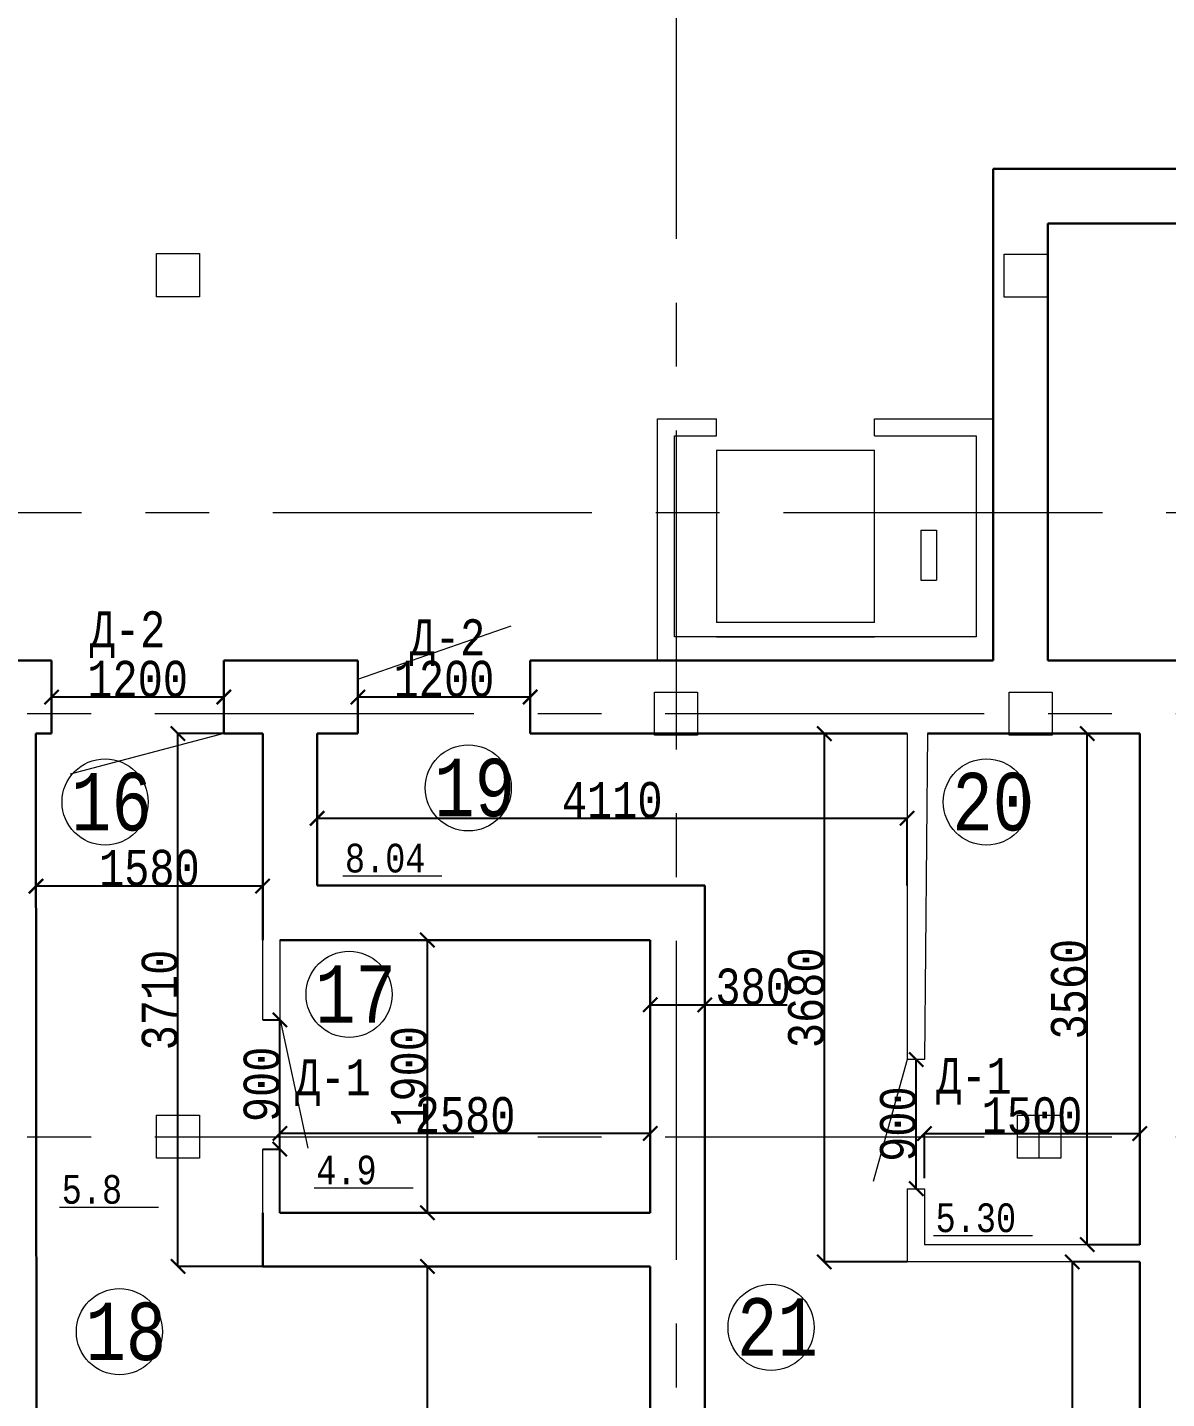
# Model space of a CAD drawing. Header units: millimetres. Extents: x -689206 to 4969298, y -1019800 to 703299.
# Drawn here: x 210079 to 218016, y -366186 to -356634 of the extents above; entities that cross this region are included whole.
import ezdxf

# ---------------------------------------------------------------- set-up
doc = ezdxf.new("R2010")
doc.units = ezdxf.units.MM
doc.linetypes.add('JIS_02_4.0', pattern=[5.5, 4, -1.5])
doc.linetypes.add('осеваяX2', pattern=[101.6, 63.5, -12.7, 12.7, -12.7])
for name, color, linetype, lineweight in [('ПЕРЕГОРОДКИ', 252, 'Continuous', 9), ('РАЗМЕРЫ', 7, 'Continuous', 9), ('сваи', 7, 'JIS_02_4.0', 30), ('стены', 7, 'Continuous', 20)]:
    doc.layers.add(name, color=color, linetype=linetype, lineweight=lineweight)
doc.layers.add('четотам', color=7, linetype='Continuous')
doc.styles.add('Аннотативный', font='isocteur.ttf', dxfattribs={"width": 0.7, "height": 250})
doc.dimstyles.new('Аннотативный', dxfattribs={"dimscale": 0, "dimtxt": 250, "dimasz": 100, "dimexe": 1.25, "dimexo": 0.625, "dimtad": 1, "dimdec": 0, "dimtxsty": 'Аннотативный', "dimblk": 'ARCHTICK', "dimcen": 2.5, "dimadec": 0, "dimazin": 0, "dimtfac": 1, "dimtdec": 0, "dimtmove": 0, "dimatfit": 3, "dimfxl": 1, "dimarcsym": 0})

# ---------------------------------------------------------------- blocks, each defined once
blk = doc.blocks.new('_ArchTick')
at = {"color": 0, "linetype": 'ByBlock', "const_width": 0.15}
blk.add_lwpolyline([(-0.5, -0.5), (0.5, 0.5)], dxfattribs=at)
blk = doc.blocks.new('*D1931')
at = {"layer": 'Defpoints', "color": 0, "lineweight": 20, "transparency": 16777216}
for p in [(217828.1, -364339.6), (216328.1, -364651.7), (217828.1, -364651.7)]:
    blk.add_point(p, dxfattribs=at)
at = {"layer": 'стены', "color": 0, "lineweight": -2, "transparency": 16777216}
for p, q in [((216328.1, -364651), (216328.1, -364338.4)), ((216328.1, -364339.6), (217828.1, -364339.6)), ((217828.1, -364651), (217828.1, -364338.4))]:
    blk.add_line(p, q, dxfattribs=at)
at = {"layer": 'стены', "color": 0, "lineweight": -2, "transparency": 16777216, "xscale": 100, "yscale": 100, "zscale": 100, "rotation": 180}
blk.add_blockref('_ArchTick', (216328.1, -364339.6), dxfattribs=at)
at = {"layer": 'стены', "color": 0, "lineweight": -2, "transparency": 16777216, "xscale": 100, "yscale": 100, "zscale": 100}
blk.add_blockref('_ArchTick', (217828.1, -364339.6), dxfattribs=at)
at = {"layer": 'стены', "color": 0, "lineweight": 5, "transparency": 16777216, "insert": (217078.1, -364214), "char_height": 250, "attachment_point": 5, "style": 'Аннотативный'}
blk.add_mtext('1500', dxfattribs=at)
blk = doc.blocks.new('*D1891')
at = {"layer": 'Defpoints', "color": 0, "lineweight": 20, "transparency": 16777216}
for p in [(217828.1, -365234), (217357.9, -368664), (217828.1, -368664)]:
    blk.add_point(p, dxfattribs=at)
at = {"layer": 'стены', "color": 0, "lineweight": -2, "transparency": 16777216}
for p, q in [((217827.5, -365234), (217356.6, -365234)), ((217357.9, -365234), (217357.9, -368664)), ((217827.5, -368664), (217356.6, -368664))]:
    blk.add_line(p, q, dxfattribs=at)
at = {"layer": 'стены', "color": 0, "lineweight": -2, "transparency": 16777216, "xscale": 100, "yscale": 100, "zscale": 100}
for p, rotation in [((217357.9, -365234), 90), ((217357.9, -368664), 270)]:
    blk.add_blockref('_ArchTick', p, dxfattribs=dict(at, rotation=rotation))
at = {"layer": 'стены', "color": 0, "lineweight": 5, "transparency": 16777216, "insert": (217232.3, -366949), "char_height": 250, "attachment_point": 5, "rotation": 90, "style": 'Аннотативный'}
blk.add_mtext('3430', dxfattribs=at)
blk = doc.blocks.new('*D1932')
at = {"layer": 'Defpoints', "color": 0, "lineweight": 20, "transparency": 16777216}
for p in [(216268.1, -363824.2), (216271.6, -363824.2), (216268.1, -364724.2)]:
    blk.add_point(p, dxfattribs=at)
at = {"layer": 'стены', "color": 0, "lineweight": -2, "transparency": 16777216}
for p, q in [((216268.7, -363824.2), (216272.9, -363824.2)), ((216271.6, -364724.2), (216271.6, -363824.2)), ((216268.7, -364724.2), (216272.9, -364724.2))]:
    blk.add_line(p, q, dxfattribs=at)
at = {"layer": 'стены', "color": 0, "lineweight": -2, "transparency": 16777216, "xscale": 100, "yscale": 100, "zscale": 100}
for p, rotation in [((216271.6, -363824.2), 90), ((216271.6, -364724.2), 270)]:
    blk.add_blockref('_ArchTick', p, dxfattribs=dict(at, rotation=rotation))
at = {"layer": 'стены', "color": 0, "lineweight": 5, "transparency": 16777216, "insert": (216146, -364274.2), "char_height": 250, "attachment_point": 5, "rotation": 90, "style": 'Аннотативный'}
blk.add_mtext('900', dxfattribs=at)
blk = doc.blocks.new('*D2001')
at = {"layer": 'Defpoints', "color": 0, "linetype": 'ByBlock', "lineweight": 9, "transparency": 16777216}
for p in [(212381.3, -361299), (212381.3, -361299), (213581.3, -361299)]:
    blk.add_point(p, dxfattribs=at)
at = {"layer": 'РАЗМЕРЫ', "color": 0, "linetype": 'ByBlock', "lineweight": -2, "transparency": 16777216}
for p, q in [((212381.3, -361298.4), (212381.3, -361297.8)), ((213581.3, -361299), (212381.3, -361299)), ((213581.3, -361298.4), (213581.3, -361297.8))]:
    blk.add_line(p, q, dxfattribs=at)
at = {"layer": 'РАЗМЕРЫ', "color": 0, "linetype": 'ByBlock', "lineweight": -2, "transparency": 16777216, "xscale": 100, "yscale": 100, "zscale": 100, "rotation": 180}
blk.add_blockref('_ArchTick', (212381.3, -361299), dxfattribs=at)
at = {"layer": 'РАЗМЕРЫ', "color": 0, "linetype": 'ByBlock', "lineweight": -2, "transparency": 16777216, "xscale": 100, "yscale": 100, "zscale": 100}
blk.add_blockref('_ArchTick', (213581.3, -361299), dxfattribs=at)
at = {"layer": 'РАЗМЕРЫ', "color": 0, "linetype": 'ByBlock', "lineweight": 5, "transparency": 16777216, "insert": (212981.3, -361173.4), "char_height": 250, "attachment_point": 5, "style": 'Аннотативный'}
blk.add_mtext('1200', dxfattribs=at)
blk = doc.blocks.new('*D1982')
at = {"layer": 'Defpoints', "color": 0, "linetype": 'ByBlock', "lineweight": 9, "transparency": 16777216}
for p in [(210247.1, -361299), (210247.1, -361299), (211447.1, -361299)]:
    blk.add_point(p, dxfattribs=at)
at = {"layer": 'РАЗМЕРЫ', "color": 0, "linetype": 'ByBlock', "lineweight": -2, "transparency": 16777216}
for p, q in [((210247.1, -361298.4), (210247.1, -361297.8)), ((211447.1, -361299), (210247.1, -361299)), ((211447.1, -361298.4), (211447.1, -361297.8))]:
    blk.add_line(p, q, dxfattribs=at)
at = {"layer": 'РАЗМЕРЫ', "color": 0, "linetype": 'ByBlock', "lineweight": -2, "transparency": 16777216, "xscale": 100, "yscale": 100, "zscale": 100}
for p, rotation in [((210247.1, -361299), 180.0000000000028), ((211447.1, -361299), 2.717825964282384e-12)]:
    blk.add_blockref('_ArchTick', p, dxfattribs=dict(at, rotation=rotation))
at = {"layer": 'РАЗМЕРЫ', "color": 0, "linetype": 'ByBlock', "lineweight": 5, "transparency": 16777216, "insert": (210847.1, -361173.4), "char_height": 250, "attachment_point": 5, "style": 'Аннотативный'}
blk.add_mtext('1200', dxfattribs=at)
blk = doc.blocks.new('*D1984')
at = {"layer": 'Defpoints', "color": 0, "linetype": 'ByBlock', "lineweight": 20, "transparency": 16777216}
for p in [(214798.1, -363443.1), (214418.1, -364891.8), (214798.1, -364891.8)]:
    blk.add_point(p, dxfattribs=at)
at = {"layer": 'РАЗМЕРЫ', "color": 0, "linetype": 'ByBlock', "lineweight": -2, "transparency": 16777216}
for p, q in [((214418.1, -364891.2), (214418.1, -363441.8)), ((214418.1, -363443.1), (214798.1, -363443.1)), ((214798.1, -364891.2), (214798.1, -363441.8)), ((214798.1, -363443.1), (215371.8, -363443.1))]:
    blk.add_line(p, q, dxfattribs=at)
at = {"layer": 'РАЗМЕРЫ', "color": 0, "linetype": 'ByBlock', "lineweight": -2, "transparency": 16777216, "xscale": 100, "yscale": 100, "zscale": 100, "rotation": 180}
blk.add_blockref('_ArchTick', (214418.1, -363443.1), dxfattribs=at)
at = {"layer": 'РАЗМЕРЫ', "color": 0, "linetype": 'ByBlock', "lineweight": -2, "transparency": 16777216, "xscale": 100, "yscale": 100, "zscale": 100}
blk.add_blockref('_ArchTick', (214798.1, -363443.1), dxfattribs=at)
at = {"layer": 'РАЗМЕРЫ', "color": 0, "linetype": 'ByBlock', "lineweight": 5, "transparency": 16777216, "insert": (215135, -363317.5), "char_height": 250, "attachment_point": 5, "style": 'Аннотативный'}
blk.add_mtext('380', dxfattribs=at)
blk = doc.blocks.new('*D2036')
at = {"layer": 'Defpoints', "color": 0, "linetype": 'ByBlock', "lineweight": 20, "transparency": 16777216}
for p in [(212866.4, -365265.4), (214418.1, -365265.4), (214030, -368664)]:
    blk.add_point(p, dxfattribs=at)
at = {"layer": 'РАЗМЕРЫ', "color": 0, "linetype": 'ByBlock', "lineweight": -2, "transparency": 16777216}
for p, q in [((214417.5, -365265.4), (212865.2, -365265.4)), ((212866.4, -368664), (212866.4, -365265.4)), ((214029.4, -368664), (212865.2, -368664))]:
    blk.add_line(p, q, dxfattribs=at)
at = {"layer": 'РАЗМЕРЫ', "color": 0, "linetype": 'ByBlock', "lineweight": -2, "transparency": 16777216, "xscale": 100, "yscale": 100, "zscale": 100}
for p, rotation in [((212866.4, -365265.4), 90), ((212866.4, -368664), 270)]:
    blk.add_blockref('_ArchTick', p, dxfattribs=dict(at, rotation=rotation))
at = {"layer": 'РАЗМЕРЫ', "color": 0, "linetype": 'ByBlock', "lineweight": 5, "transparency": 16777216, "insert": (212740.8, -366964.7), "char_height": 250, "attachment_point": 5, "rotation": 90, "style": 'Аннотативный'}
blk.add_mtext('3400', dxfattribs=at)
blk = doc.blocks.new('*D2037')
at = {"layer": 'Defpoints', "color": 0, "linetype": 'ByBlock', "lineweight": 20, "transparency": 16777216}
for p in [(212865.2, -362991.6), (214418.1, -362991.6), (214418.1, -364891.8)]:
    blk.add_point(p, dxfattribs=at)
at = {"layer": 'РАЗМЕРЫ', "color": 0, "linetype": 'ByBlock', "lineweight": -2, "transparency": 16777216}
for p, q in [((214417.5, -362991.6), (212863.9, -362991.6)), ((212865.2, -364891.8), (212865.2, -362991.6)), ((214417.5, -364891.8), (212863.9, -364891.8))]:
    blk.add_line(p, q, dxfattribs=at)
at = {"layer": 'РАЗМЕРЫ', "color": 0, "linetype": 'ByBlock', "lineweight": -2, "transparency": 16777216, "xscale": 100, "yscale": 100, "zscale": 100}
for p, rotation in [((212865.2, -362991.6), 90), ((212865.2, -364891.8), 270)]:
    blk.add_blockref('_ArchTick', p, dxfattribs=dict(at, rotation=rotation))
at = {"layer": 'РАЗМЕРЫ', "color": 0, "linetype": 'ByBlock', "lineweight": 5, "transparency": 16777216, "insert": (212739.6, -363941.7), "char_height": 250, "attachment_point": 5, "rotation": 90, "style": 'Аннотативный'}
blk.add_mtext('1900', dxfattribs=at)
blk = doc.blocks.new('*D2038')
at = {"layer": 'Defpoints', "color": 0, "linetype": 'ByBlock', "lineweight": 20, "transparency": 16777216}
for p in [(211838.1, -364338.4), (211838.1, -364891.8), (214418.1, -364891.8)]:
    blk.add_point(p, dxfattribs=at)
at = {"layer": 'РАЗМЕРЫ', "color": 0, "linetype": 'ByBlock', "lineweight": -2, "transparency": 16777216}
for p, q in [((211838.1, -364891.2), (211838.1, -364337.1)), ((214418.1, -364338.4), (211838.1, -364338.4)), ((214418.1, -364891.2), (214418.1, -364337.1))]:
    blk.add_line(p, q, dxfattribs=at)
at = {"layer": 'РАЗМЕРЫ', "color": 0, "linetype": 'ByBlock', "lineweight": -2, "transparency": 16777216, "xscale": 100, "yscale": 100, "zscale": 100, "rotation": 180}
blk.add_blockref('_ArchTick', (211838.1, -364338.4), dxfattribs=at)
at = {"layer": 'РАЗМЕРЫ', "color": 0, "linetype": 'ByBlock', "lineweight": -2, "transparency": 16777216, "xscale": 100, "yscale": 100, "zscale": 100}
blk.add_blockref('_ArchTick', (214418.1, -364338.4), dxfattribs=at)
at = {"layer": 'РАЗМЕРЫ', "color": 0, "linetype": 'ByBlock', "lineweight": 5, "transparency": 16777216, "insert": (213128.1, -364212.8), "char_height": 250, "attachment_point": 5, "style": 'Аннотативный'}
blk.add_mtext('2580', dxfattribs=at)
blk = doc.blocks.new('*D2039')
at = {"layer": 'Defpoints', "color": 0, "linetype": 'ByBlock', "lineweight": 20, "transparency": 16777216}
for p in [(210139.1, -362616), (210139.1, -362616), (211718.1, -362616)]:
    blk.add_point(p, dxfattribs=at)
at = {"layer": 'РАЗМЕРЫ', "color": 0, "linetype": 'ByBlock', "lineweight": -2, "transparency": 16777216}
for p, q in [((210139.1, -362615.3), (210139.1, -362614.7)), ((211718.1, -362616), (210139.1, -362616)), ((211718.1, -362615.3), (211718.1, -362614.7))]:
    blk.add_line(p, q, dxfattribs=at)
at = {"layer": 'РАЗМЕРЫ', "color": 0, "linetype": 'ByBlock', "lineweight": -2, "transparency": 16777216, "xscale": 100, "yscale": 100, "zscale": 100, "rotation": 180}
blk.add_blockref('_ArchTick', (210139.1, -362616), dxfattribs=at)
at = {"layer": 'РАЗМЕРЫ', "color": 0, "linetype": 'ByBlock', "lineweight": -2, "transparency": 16777216, "xscale": 100, "yscale": 100, "zscale": 100}
blk.add_blockref('_ArchTick', (211718.1, -362616), dxfattribs=at)
at = {"layer": 'РАЗМЕРЫ', "color": 0, "linetype": 'ByBlock', "lineweight": 5, "transparency": 16777216, "insert": (210928.6, -362490.3), "char_height": 250, "attachment_point": 5, "style": 'Аннотативный'}
blk.add_mtext('1580', dxfattribs=at)
blk = doc.blocks.new('*D2041')
at = {"layer": 'Defpoints', "color": 0, "linetype": 'ByBlock', "lineweight": 20, "transparency": 16777216}
for p in [(217463, -361554), (217828.1, -361554), (217828.1, -365114)]:
    blk.add_point(p, dxfattribs=at)
at = {"layer": 'РАЗМЕРЫ', "color": 0, "linetype": 'ByBlock', "lineweight": -2, "transparency": 16777216}
for p, q in [((217827.5, -361554), (217461.7, -361554)), ((217463, -365114), (217463, -361554)), ((217827.5, -365114), (217461.7, -365114))]:
    blk.add_line(p, q, dxfattribs=at)
at = {"layer": 'РАЗМЕРЫ', "color": 0, "linetype": 'ByBlock', "lineweight": -2, "transparency": 16777216, "xscale": 100, "yscale": 100, "zscale": 100}
for p, rotation in [((217463, -361554), 90), ((217463, -365114), 270)]:
    blk.add_blockref('_ArchTick', p, dxfattribs=dict(at, rotation=rotation))
at = {"layer": 'РАЗМЕРЫ', "color": 0, "linetype": 'ByBlock', "lineweight": 5, "transparency": 16777216, "insert": (217337.3, -363334), "char_height": 250, "attachment_point": 5, "rotation": 90, "style": 'Аннотативный'}
blk.add_mtext('3560', dxfattribs=at)
blk = doc.blocks.new('*D2088')
at = {"layer": 'Defpoints', "color": 0, "linetype": 'ByBlock', "lineweight": 20, "transparency": 16777216}
for p in [(215631.2, -361554), (216208.1, -361554), (216208.1, -365234)]:
    blk.add_point(p, dxfattribs=at)
at = {"layer": 'РАЗМЕРЫ', "color": 0, "linetype": 'ByBlock', "lineweight": -2, "transparency": 16777216}
for p, q in [((216207.5, -361554), (215630, -361554)), ((215631.2, -365234), (215631.2, -361554)), ((216207.5, -365234), (215630, -365234))]:
    blk.add_line(p, q, dxfattribs=at)
at = {"layer": 'РАЗМЕРЫ', "color": 0, "linetype": 'ByBlock', "lineweight": -2, "transparency": 16777216, "xscale": 100, "yscale": 100, "zscale": 100}
for p, rotation in [((215631.2, -361554), 90), ((215631.2, -365234), 270)]:
    blk.add_blockref('_ArchTick', p, dxfattribs=dict(at, rotation=rotation))
at = {"layer": 'РАЗМЕРЫ', "color": 0, "linetype": 'ByBlock', "lineweight": 5, "transparency": 16777216, "insert": (215505.6, -363394), "char_height": 250, "attachment_point": 5, "rotation": 90, "style": 'Аннотативный'}
blk.add_mtext('3680', dxfattribs=at)
blk = doc.blocks.new('*D2089')
at = {"layer": 'Defpoints', "color": 0, "linetype": 'ByBlock', "lineweight": 20, "transparency": 16777216}
for p in [(216208.1, -362143.4), (212098.1, -362611.6), (216208.1, -362611.6)]:
    blk.add_point(p, dxfattribs=at)
at = {"layer": 'РАЗМЕРЫ', "color": 0, "linetype": 'ByBlock', "lineweight": -2, "transparency": 16777216}
for p, q in [((212098.1, -362611), (212098.1, -362142.2)), ((212098.1, -362143.4), (216208.1, -362143.4)), ((216208.1, -362611), (216208.1, -362142.2))]:
    blk.add_line(p, q, dxfattribs=at)
at = {"layer": 'РАЗМЕРЫ', "color": 0, "linetype": 'ByBlock', "lineweight": -2, "transparency": 16777216, "xscale": 100, "yscale": 100, "zscale": 100, "rotation": 180}
blk.add_blockref('_ArchTick', (212098.1, -362143.4), dxfattribs=at)
at = {"layer": 'РАЗМЕРЫ', "color": 0, "linetype": 'ByBlock', "lineweight": -2, "transparency": 16777216, "xscale": 100, "yscale": 100, "zscale": 100}
blk.add_blockref('_ArchTick', (216208.1, -362143.4), dxfattribs=at)
at = {"layer": 'РАЗМЕРЫ', "color": 0, "linetype": 'ByBlock', "lineweight": 5, "transparency": 16777216, "insert": (214153.1, -362017.8), "char_height": 250, "attachment_point": 5, "style": 'Аннотативный'}
blk.add_mtext('4110', dxfattribs=at)
blk = doc.blocks.new('*D2097')
at = {"layer": 'Defpoints', "color": 0, "linetype": 'ByBlock', "lineweight": 20, "transparency": 16777216}
for p in [(211128, -361554), (211718.1, -361554), (211718.1, -365265.4)]:
    blk.add_point(p, dxfattribs=at)
at = {"layer": 'РАЗМЕРЫ', "color": 0, "linetype": 'ByBlock', "lineweight": -2, "transparency": 16777216}
for p, q in [((211717.5, -361554), (211126.8, -361554)), ((211128, -365265.4), (211128, -361554)), ((211717.5, -365265.4), (211126.8, -365265.4))]:
    blk.add_line(p, q, dxfattribs=at)
at = {"layer": 'РАЗМЕРЫ', "color": 0, "linetype": 'ByBlock', "lineweight": -2, "transparency": 16777216, "xscale": 100, "yscale": 100, "zscale": 100}
for p, rotation in [((211128, -361554), 90), ((211128, -365265.4), 270)]:
    blk.add_blockref('_ArchTick', p, dxfattribs=dict(at, rotation=rotation))
at = {"layer": 'РАЗМЕРЫ', "color": 0, "linetype": 'ByBlock', "lineweight": 5, "transparency": 16777216, "insert": (211002.4, -363409.7), "char_height": 250, "attachment_point": 5, "rotation": 90, "style": 'Аннотативный'}
blk.add_mtext('3710', dxfattribs=at)
blk = doc.blocks.new('*D2185')
at = {"layer": 'Defpoints', "color": 0, "linetype": 'ByBlock', "lineweight": 20, "ltscale": 35, "transparency": 16777216}
for p in [(211718.8, -363547.5), (211838.1, -363547.6), (211718.1, -364447.5)]:
    blk.add_point(p, dxfattribs=at)
at = {"layer": 'сваи', "color": 0, "linetype": 'ByBlock', "lineweight": -2, "ltscale": 35, "transparency": 16777216}
for p, q in [((211719.4, -363547.5), (211839.3, -363547.6)), ((211837.4, -364447.6), (211838.1, -363547.6)), ((211718.7, -364447.5), (211838.6, -364447.6))]:
    blk.add_line(p, q, dxfattribs=at)
at = {"layer": 'сваи', "color": 0, "linetype": 'ByBlock', "lineweight": -2, "ltscale": 35, "transparency": 16777216, "xscale": 100, "yscale": 100, "zscale": 100}
for p, rotation in [((211838.1, -363547.6), 89.95519264100552), ((211837.4, -364447.6), 269.9551926410056)]:
    blk.add_blockref('_ArchTick', p, dxfattribs=dict(at, rotation=rotation))
at = {"layer": 'сваи', "color": 0, "linetype": 'ByBlock', "lineweight": 5, "ltscale": 35, "transparency": 16777216, "insert": (211712.1, -363997.5), "char_height": 250, "attachment_point": 5, "rotation": 89.95519, "style": 'Аннотативный'}
blk.add_mtext('900', dxfattribs=at)

msp = doc.modelspace()

# ---------------------------------------------------------------- linework, layer by layer
at = {"layer": 'ПЕРЕГОРОДКИ', "linetype": 'ByBlock', "lineweight": 20}
for p, q in [((211718.1, -363547.5), (211838.8, -363547.6)), ((211838.1, -364447.6), (211718.1, -364447.5))]:
    msp.add_line(p, q, dxfattribs=at)
at = {"layer": 'РАЗМЕРЫ', "linetype": 'осеваяX2', "lineweight": 5, "ltscale": 35}
for p, q in [((214598.1, -330993.1), (214598.1, -380834.4)), ((253128, -360014.8), (186075.3, -360014.8))]:
    msp.add_line(p, q, dxfattribs=at)
at = {"layer": 'РАЗМЕРЫ', "linetype": 'ByBlock', "lineweight": 30}
for p, q in [((216807.8, -361044), (216807.8, -357620.1)), ((216807.8, -357620.1), (222887.8, -357620.1)), ((222887.8, -358000.1), (217187.8, -358000.1)), ((217187.8, -361044), (217187.8, -358000.1)), ((209892.1, -361044), (210247.1, -361044)), ((210247.1, -361554), (210247.1, -361044)), ((211447.1, -361044), (211447.1, -361554)), ((211447.1, -361044), (212381.3, -361044)), ((212381.3, -361554), (212381.3, -361044)), ((213581.3, -361044), (216126.5, -361044)), ((213581.3, -361044), (213581.3, -361554)), ((216126.5, -361044), (216807.8, -361044)), ((217187.8, -361044), (222887.8, -361044)), ((210247.1, -361554), (210138.1, -361554)), ((211718.1, -361554), (211447.1, -361554)), ((211718.1, -362991.6), (211718.1, -361554)), ((212381.3, -361554), (212098.1, -361554)), ((212098.1, -362611.6), (212098.1, -361554)), ((216126.5, -361554), (213581.3, -361554)), ((216208.1, -361554), (216126.5, -361554)), ((216571, -361554), (216348.8, -361554)), ((217828.1, -361554), (216571, -361554)), ((212098.1, -362611.6), (214798.1, -362611.6)), ((214418.1, -362614), (214418.1, -362611.6)), ((214798.1, -362611.6), (214798.1, -362614)), ((211838.1, -362991.6), (214418.1, -362991.6)), ((211718.1, -365265.4), (211718.1, -364891.8)), ((214418.1, -364891.8), (211838.1, -364891.8)), ((214418.1, -365265.4), (211718.1, -365265.4))]:
    msp.add_line(p, q, dxfattribs=at)
at = {"layer": 'РАЗМЕРЫ', "lineweight": 13}
for p, q in [((214467.8, -359360.1), (214880.9, -359360.1)), ((214880.9, -359480.1), (214880.9, -359360.1)), ((215980.9, -359360.1), (216807.8, -359360.1)), ((215980.9, -359480.1), (215980.9, -359360.1)), ((214587.8, -360880.1), (214587.8, -359480.1)), ((214587.8, -359480.1), (214880.9, -359480.1)), ((215980.9, -359480.1), (216687.8, -359480.1)), ((216687.8, -359480.1), (216687.8, -360880.1)), ((214880.9, -359579.8), (214880.9, -360780.1)), ((214880.9, -359579.8), (215980.9, -359579.8)), ((215980.9, -360780.1), (215980.9, -359579.8)), ((216303.7, -360137.5), (216413.7, -360137.5)), ((216303.7, -360483.7), (216413.7, -360483.7)), ((215980.9, -360780.1), (214880.9, -360780.1)), ((216687.8, -360880.1), (214587.8, -360880.1)), ((214880.9, -360880.1), (215980.9, -360880.1))]:
    msp.add_line(p, q, dxfattribs=at)
at = {"layer": 'РАЗМЕРЫ', "linetype": 'ByBlock', "lineweight": 13}
for p, q in [((214467.8, -361044), (214467.8, -359360.1)), ((211718.1, -363547.5), (211718.1, -362991.6)), ((211838.1, -362991.6), (211838.1, -363547.6)), ((211718.1, -364891.8), (211718.1, -364447.5))]:
    msp.add_line(p, q, dxfattribs=at)
at = {"layer": 'РАЗМЕРЫ', "linetype": 'ByBlock', "lineweight": 9}
for p, q in [((212381.3, -361174), (213448.2, -360803.6)), ((211447.1, -361554), (210375.9, -361837.2)), ((211838.8, -363547.6), (212032.6, -364441.4))]:
    msp.add_line(p, q, dxfattribs=at)
at = {"layer": 'РАЗМЕРЫ', "lineweight": 5}
for p, q in [((212277, -362544.9), (212966.2, -362544.9)), ((212077, -364717.3), (212766.3, -364717.3)), ((210303.6, -364852.7), (210992.9, -364852.7)), ((216392.1, -365050.3), (217081.4, -365050.3))]:
    msp.add_line(p, q, dxfattribs=at)
at = {"layer": 'РАЗМЕРЫ', "linetype": 'ByBlock', "lineweight": 20}
msp.add_line((211838.1, -364891.8), (211838.1, -364447.5), dxfattribs=at)
at = {"layer": 'стены', "lineweight": 13}
for p, q in [((216303.7, -360137.5), (216303.7, -360483.7)), ((216413.7, -360137.5), (216413.7, -360483.7)), ((216208.1, -361554), (216208.1, -363824.2)), ((216348.8, -361554), (216328.1, -363824.2)), ((216328.1, -363824.2), (216208.1, -363824.2)), ((216208.1, -364724.2), (216208.1, -365111.3)), ((216208.1, -364724.2), (216328.1, -364724.2)), ((216328.1, -364724.2), (216328.1, -365114)), ((217828.1, -365114), (216328.1, -365114)), ((217828.1, -365234), (216208.1, -365234))]:
    msp.add_line(p, q, dxfattribs=at)
at = {"layer": 'стены', "linetype": 'осеваяX2', "lineweight": 5, "ltscale": 35}
for p, q in [((186075.3, -361414), (253128, -361414)), ((186075.3, -364362), (253128, -364362))]:
    msp.add_line(p, q, dxfattribs=at)
at = {"layer": 'стены', "lineweight": 30}
for p, q in [((210138.1, -361554), (210144.8, -368664)), ((217828.1, -361554), (217828.1, -365114)), ((214798.1, -368664), (214798.1, -362614)), ((217828.1, -365114), (217828.1, -362614)), ((214418.1, -364891.8), (214418.1, -362991.6)), ((217828.1, -368664), (217828.1, -365234)), ((214418.1, -368664), (214418.1, -365265.4))]:
    msp.add_line(p, q, dxfattribs=at)
at = {"layer": 'стены', "lineweight": 9}
msp.add_line((216208.1, -363824.2), (215971.9, -364674.1), dxfattribs=at)
at = {"layer": 'стены'}
for p, q in [((211128, -364512), (211128, -364212)), ((217128, -364512), (217128, -364212)), ((210978, -364362), (211278, -364362)), ((216978, -364362), (217278, -364362)), ((216208.1, -364724.2), (216208.1, -365234)), ((217828.1, -364802), (217828.1, -364794))]:
    msp.add_line(p, q, dxfattribs=at)
for points in [[(210978, -358210), (211278, -358210), (211278, -358510), (210978, -358510)], [(216883.1, -358212.9), (217183.1, -358212.9), (217183.1, -358512.9), (216883.1, -358512.9)], [(214448.1, -361264), (214748.1, -361264), (214748.1, -361564), (214448.1, -361564)], [(216919.4, -361264), (217219.4, -361264), (217219.4, -361564), (216919.4, -361564)], [(210978, -364212), (211278, -364212), (211278, -364512), (210978, -364512)], [(216978, -364212), (217278, -364212), (217278, -364512), (216978, -364512)]]:
    msp.add_lwpolyline(points, close=True, dxfattribs=at)
at = {"layer": 'четотам', "lineweight": 13}
for centre in [(213150.4, -361931.8), (210620, -362030.1), (216760, -362030.1), (212320, -363370.1), (210720, -365720.1), (215260, -365690.1)]:
    msp.add_circle(centre, 300, dxfattribs=at)

# ---------------------------------------------------------------- texts
at = {"layer": 'РАЗМЕРЫ', "lineweight": 20, "ltscale": 150, "char_height": 250, "width": 922.913, "attachment_point": 1, "style": 'Аннотативный'}
for s, insert in [('Д-2', (210513.1, -360701.8)), ('Д-2', (212742.8, -360757.3)), ('Д-1', (211944.1, -363822.5)), ('Д-1', (216410, -363812.5))]:
    msp.add_mtext(s, dxfattribs=dict(at, insert=insert))
at = {"layer": 'РАЗМЕРЫ', "lineweight": 13, "ltscale": 150, "char_height": 401.1, "width": 1460, "attachment_point": 1, "style": 'Аннотативный'}
for s, insert in [('19', (212913.1, -361728.8)), ('16', (210382.8, -361827)), ('20', (216522.8, -361827)), ('17', (212082.8, -363167)), ('18', (210482.8, -365517)), ('21', (215022.8, -365487))]:
    msp.add_mtext(s, dxfattribs=dict(at, insert=insert))
at = {"layer": 'РАЗМЕРЫ', "lineweight": 5, "char_height": 200, "width": 656.117, "attachment_point": 1, "style": 'Аннотативный'}
for s, insert in [('8.04', (212291.1, -362320.9)), ('4.9', (212091.1, -364493.3)), ('5.8', (210317.8, -364628.7)), ('5.30', (216406.3, -364826.3))]:
    msp.add_mtext(s, dxfattribs=dict(at, insert=insert))

# ---------------------------------------------------------------- dimensions: what is measured, and where the dimension line sits
at = {"layer": 'РАЗМЕРЫ', "linetype": 'ByBlock', "lineweight": 5}
for p1, p2, distance, picture, middle in [((211447.1, -361299), (210247.1, -361299), 0, '*D1982', (210847.1, -361173.4)), ((213581.3, -361299), (212381.3, -361299), 0, '*D2001', (212981.3, -361173.4)), ((214418.1, -364891.8), (214798.1, -364891.8), 1448.7, '*D1984', (215135, -363317.5))]:
    dim = msp.add_aligned_dim(p1=p1, p2=p2, distance=distance, dimstyle='Аннотативный', dxfattribs=at)
    dim.commit()
    dim.dimension.update_dxf_attribs({"geometry": picture, "text_midpoint": middle})
for base, p1, p2, text, picture, middle in [((211128, -361554), (211718.1, -365265.4), (211718.1, -361554), '3710', '*D2097', (211002.4, -363409.7)), ((212866.4, -365265.4), (214030, -368664), (214418.1, -365265.4), '3400', '*D2036', (212740.8, -366964.7))]:
    dim = msp.add_linear_dim(base=base, p1=p1, p2=p2, angle=90, text=text, dimstyle='Аннотативный', dxfattribs=at)
    dim.commit()
    dim.dimension.update_dxf_attribs({"geometry": picture, "text_midpoint": middle})
for base, p1, p2, picture, middle in [((215631.2, -361554), (216208.1, -365234), (216208.1, -361554), '*D2088', (215505.6, -363394)), ((217463, -361554), (217828.1, -365114), (217828.1, -361554), '*D2041', (217337.3, -363334)), ((212865.2, -362991.6), (214418.1, -364891.8), (214418.1, -362991.6), '*D2037', (212739.6, -363941.7))]:
    dim = msp.add_linear_dim(base=base, p1=p1, p2=p2, angle=90, dimstyle='Аннотативный', dxfattribs=at)
    dim.commit()
    dim.dimension.update_dxf_attribs({"geometry": picture, "text_midpoint": middle})
for base, p1, p2, picture, middle in [((216208.1, -362143.4), (212098.1, -362611.6), (216208.1, -362611.6), '*D2089', (214153.1, -362017.8)), ((211838.1, -364338.4), (214418.1, -364891.8), (211838.1, -364891.8), '*D2038', (213128.1, -364212.8))]:
    dim = msp.add_linear_dim(base=base, p1=p1, p2=p2, dimstyle='Аннотативный', dxfattribs=at)
    dim.commit()
    dim.dimension.update_dxf_attribs({"geometry": picture, "text_midpoint": middle})
dim = msp.add_linear_dim(base=(210139.1, -362616), p1=(211718.1, -362616), p2=(210139.1, -362616), text='1580', dimstyle='Аннотативный', dxfattribs=at)
dim.commit()
dim.dimension.update_dxf_attribs({"geometry": '*D2039', "text_midpoint": (210928.6, -362490.3)})
at = {"layer": 'сваи', "linetype": 'ByBlock', "lineweight": 5, "ltscale": 35}
dim = msp.add_aligned_dim(p1=(211718.1, -364447.5), p2=(211718.8, -363547.5), distance=-119.3, dimstyle='Аннотативный', dxfattribs=at)
dim.commit()
dim.dimension.update_dxf_attribs({"geometry": '*D2185', "text_midpoint": (211712.1, -363997.5)})
at = {"layer": 'стены', "lineweight": 5}
for p1, p2, distance, picture, middle in [((216268.1, -364724.2), (216268.1, -363824.2), -3.6, '*D1932', (216146, -364274.2)), ((216328.1, -364651.7), (217828.1, -364651.7), 312, '*D1931', (217078.1, -364214)), ((217828.1, -365234), (217828.1, -368664), -470.2, '*D1891', (217232.3, -366949))]:
    dim = msp.add_aligned_dim(p1=p1, p2=p2, distance=distance, dimstyle='Аннотативный', dxfattribs=at)
    dim.commit()
    dim.dimension.update_dxf_attribs({"geometry": picture, "text_midpoint": middle})

doc.saveas('drawing.dxf')
